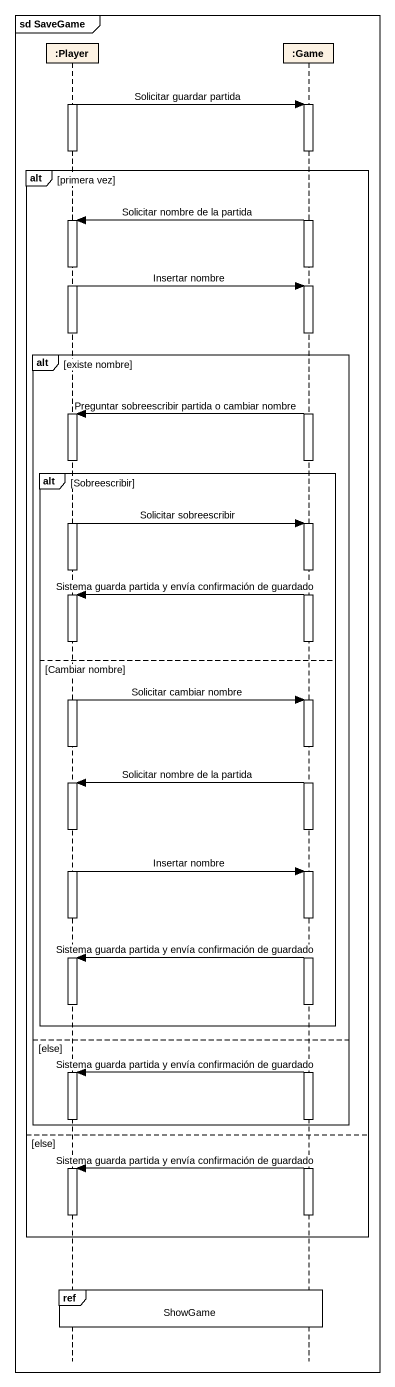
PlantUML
@startuml
mainframe sd SaveGame
hide footbox
participant ":Player" as Player
participant ":Game" as Game

activate Player
Player -> Game : Solicitar guardar partida
activate Game
deactivate Player
alt primera vez
  Game -> Player : Solicitar nombre de la partida
  activate Player
  deactivate Game
  Player -> Game : Insertar nombre
  activate Game
  deactivate Player
  alt existe nombre
    Game -> Player : Preguntar sobreescribir partida o cambiar nombre
    activate Player
    deactivate Game
    alt Sobreescribir
      Player -> Game : Solicitar sobreescribir
      activate Game
      deactivate Player
      Game -> Player : Sistema guarda partida y envía confirmación de guardado
      activate Player
      deactivate Game
    else Cambiar nombre
      Player -> Game : Solicitar cambiar nombre
      activate Game
      deactivate Player
      Game -> Player : Solicitar nombre de la partida
      activate Player
      deactivate Game
      Player -> Game : Insertar nombre
      activate Game
      deactivate Player
      Game -> Player : Sistema guarda partida y envía confirmación de guardado
      activate Player
      deactivate Player
    end
  else else
    Game -> Player : Sistema guarda partida y envía confirmación de guardado
    activate Player
    deactivate Player
  end
else else
  Game -> Player : Sistema guarda partida y envía confirmación de guardado
  activate Player
  deactivate Player
  deactivate Game
end
ref over Player, Game : ShowGame
@enduml
